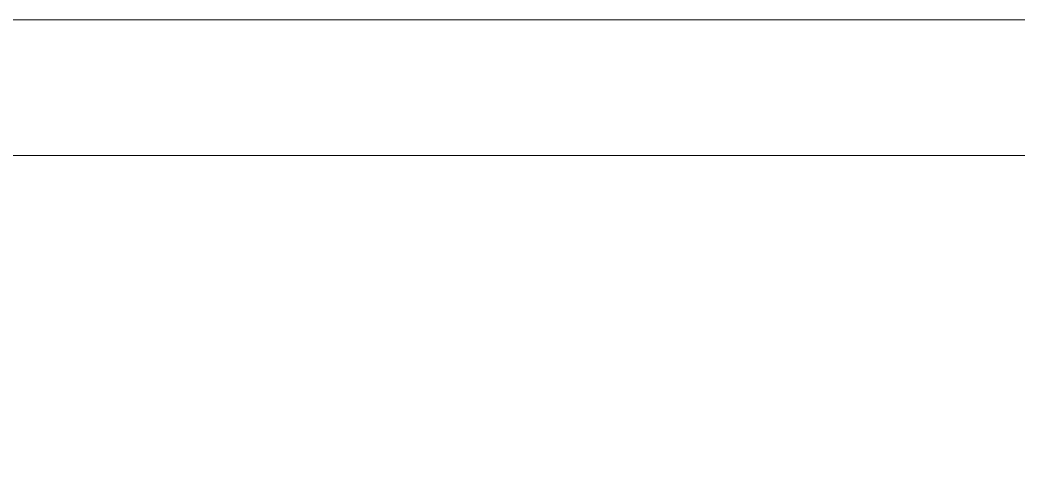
# Model space of a CAD drawing. Header units: inches. Extents: x 6664 to 8223, y 209 to 1287.
# Drawn here: x 7388.489 to 7393.094, y 846.752 to 848.86 of the extents above; entities that cross this region are included whole.
import ezdxf

# ---------------------------------------------------------------- set-up
doc = ezdxf.new("R2010")
doc.units = ezdxf.units.IN
doc.header["$MEASUREMENT"] = 0
for name, color, linetype, lineweight in [('A-CLNG-PATT', 13, 'Continuous', 13), ('A-WALL', 113, 'Continuous', 13), ('A-WALL-PATT', 111, 'Continuous', 13), ('I-WALL', 2, 'Continuous', 9)]:
    doc.layers.add(name, color=color, linetype=linetype, lineweight=lineweight)

msp = doc.modelspace()

# ---------------------------------------------------------------- hatches: boundary and pattern name
at = {"layer": 'A-CLNG-PATT'}
h = msp.add_hatch(dxfattribs=at)
h.set_pattern_fill('FP_25', color=256, style=0, pattern_type=2)
h.set_pattern_definition([(90, (7352.862, 779.672), (24, -1e-15), []), (0, (7352.862, 779.672), (0, -24), [])])
h.paths.add_polyline_path([(7352.6743, 712.1096), (7409.9887, 712.1096), (7409.9887, 732.3596), (7430.2387, 732.3596), (7430.2387, 848.2346), (7328.2387, 848.2346), (7328.2387, 847.4846), (7291.9887, 847.4846), (7291.9887, 811.4846), (7290.6137, 811.4846), (7290.6137, 847.4846), (7288.9887, 847.4846), (7288.9887, 848.2346), (7287.4887, 848.2346), (7287.4887, 712.1096)], flags=0)
h.paths.add_polyline_path([(7352.6743, 731.5158), (7352.6743, 756.0783), (7377.2993, 756.0783), (7377.2993, 731.5158)], flags=0)
h.paths.add_polyline_path([(7352.6743, 803.5158), (7352.6743, 828.0783), (7377.2993, 828.0783), (7377.2993, 803.5158)], flags=0)
at = {"layer": 'A-WALL-PATT', "lineweight": 9}
h = msp.add_hatch(dxfattribs=at)
h.set_pattern_fill('FP_1', color=256, style=0, pattern_type=2)
h.set_pattern_definition([(0, (0, 0), (30.72, 7.68), [1.267, -21.773, 1.267, -21.773, -122.88]), (0, (0, 0), (30.72, 7.68), [-46.08, 1.267, -44.813, 1.267, -21.773, -53.76]), (0, (0, 0), (30.72, 7.68), [-115.2, 1.267, -14.093, 1.267, -37.133]), (120, (11.52, 3.84), (-22.011075, 22.7643004), [1.267, -21.773, 1.267, -21.773, -122.88]), (120, (11.52, 3.84), (-22.011075, 22.7643004), [-46.08, 1.267, -44.813, 1.267, -21.773, -53.76]), (120, (11.52, 3.84), (-22.011075, 22.7643004), [-115.2, 1.267, -14.093, 1.267, -37.133]), (240, (15.36, 19.2), (-8.708925, -30.4443004), [1.267, -21.773, 1.267, -21.773, -122.88]), (240, (15.36, 19.2), (-8.708925, -30.4443004), [-46.08, 1.267, -44.813, 1.267, -21.773, -53.76]), (240, (15.36, 19.2), (-8.708925, -30.4443004), [-115.2, 1.267, -14.093, 1.267, -37.133])])
h.paths.add_polyline_path([(7283.7387, 848.2346), (7284.3637, 848.2346), (7284.3637, 848.8596), (7281.8637, 848.8596), (7281.8637, 848.2346)], flags=0)
h.paths.add_polyline_path([(7287.4887, 848.2346), (7289.3637, 848.2346), (7289.3637, 848.8596), (7286.8637, 848.8596), (7286.8637, 848.2346)], flags=0)
h.paths.add_polyline_path([(7335.9899, 848.2346), (7430.8637, 848.2346), (7430.8637, 848.8596), (7327.8637, 848.8596), (7327.8637, 848.2346)], flags=0)
h.paths.add_polyline_path([(7173.7387, 848.2346), (7243.3637, 848.2346), (7243.3637, 848.8596), (7173.1137, 848.8596), (7173.1137, 848.2346)], flags=0)
h.paths.add_polyline_path([(7170.6137, 848.2346), (7170.6137, 848.8596), (7167.1137, 848.8596), (7167.1137, 848.2346), (7169.9887, 848.2346)], flags=0)
h.paths.add_polyline_path([(7474.9887, 848.2346), (7490.2387, 848.2346), (7490.2387, 848.8596), (7433.3637, 848.8596), (7433.3637, 848.2346), (7471.618, 848.2346)], flags=0)
h.paths.add_polyline_path([(7053.1137, 848.2346), (7080.6137, 848.2346), (7080.6137, 848.8596), (7053.1137, 848.8596), (7053.1137, 848.6096)], flags=0)
h.paths.add_polyline_path([(7023.1137, 848.2346), (7050.6137, 848.2346), (7050.6137, 848.8596), (7023.1137, 848.8596), (7023.1137, 848.6096)], flags=0)
h.paths.add_polyline_path([(6936.6137, 848.2346), (6936.6137, 848.8596), (6933.1137, 848.8596), (6933.1137, 848.2346), (6934.6068, 848.2346)], flags=0)

# ---------------------------------------------------------------- linework, layer by layer
at = {"layer": 'A-WALL'}
msp.add_line((7430.8637, 848.8596), (7327.8637, 848.8596), dxfattribs=at)
at = {"layer": 'I-WALL', "lineweight": 13}
msp.add_line((7430.2387, 848.2346), (7327.8637, 848.2346), dxfattribs=at)

doc.saveas('drawing.dxf')
